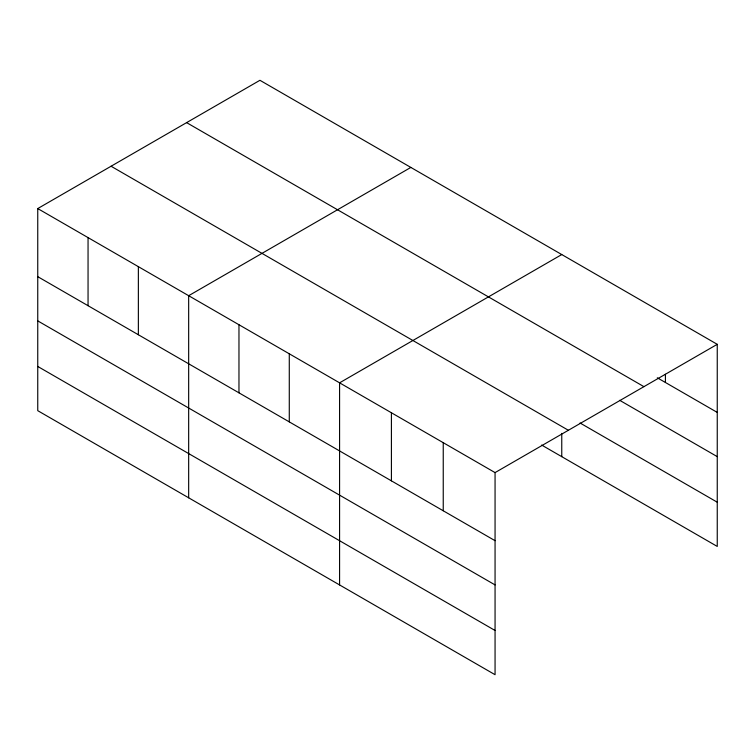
<?xml version="1.0" encoding="UTF-8"?>
<svg xmlns="http://www.w3.org/2000/svg" width="755" height="755" viewBox="0 0 755 755"><rect width="100%" height="100%" fill="white"/><g stroke="black" fill="none" stroke-linecap="round" stroke-linejoin="round"><path stroke-width="1.13" d="M37.75 208.569L495.063 472.602L495.063 674.706L37.75 410.673L37.75 208.569L259.937 80.294L717.25 344.327L717.25 546.431L541.637 445.044M410.852 167.421L188.665 295.705L188.665 497.809M561.758 254.558L339.58 382.832L339.58 584.936M495.063 472.602L717.25 344.327M657.294 377.793L717.25 412.409M186.617 122.631L643.93 386.654M619.685 400.31L717.25 456.633M580.057 422.998L717.25 502.207M111.07 166.242L568.383 430.274M37.75 276.66L495.063 540.693M37.75 320.884L495.063 584.917M37.75 366.449L495.063 630.482M665.419 374.272L665.419 382.492M561.758 433.379L561.758 456.662M443.242 442.675L443.242 510.767M391.411 412.759L391.411 480.841M289.278 353.784L289.278 421.875M238.967 324.744L238.967 392.836M138.363 266.657L138.363 334.748M88.052 237.617L88.052 305.7"/></g></svg>
